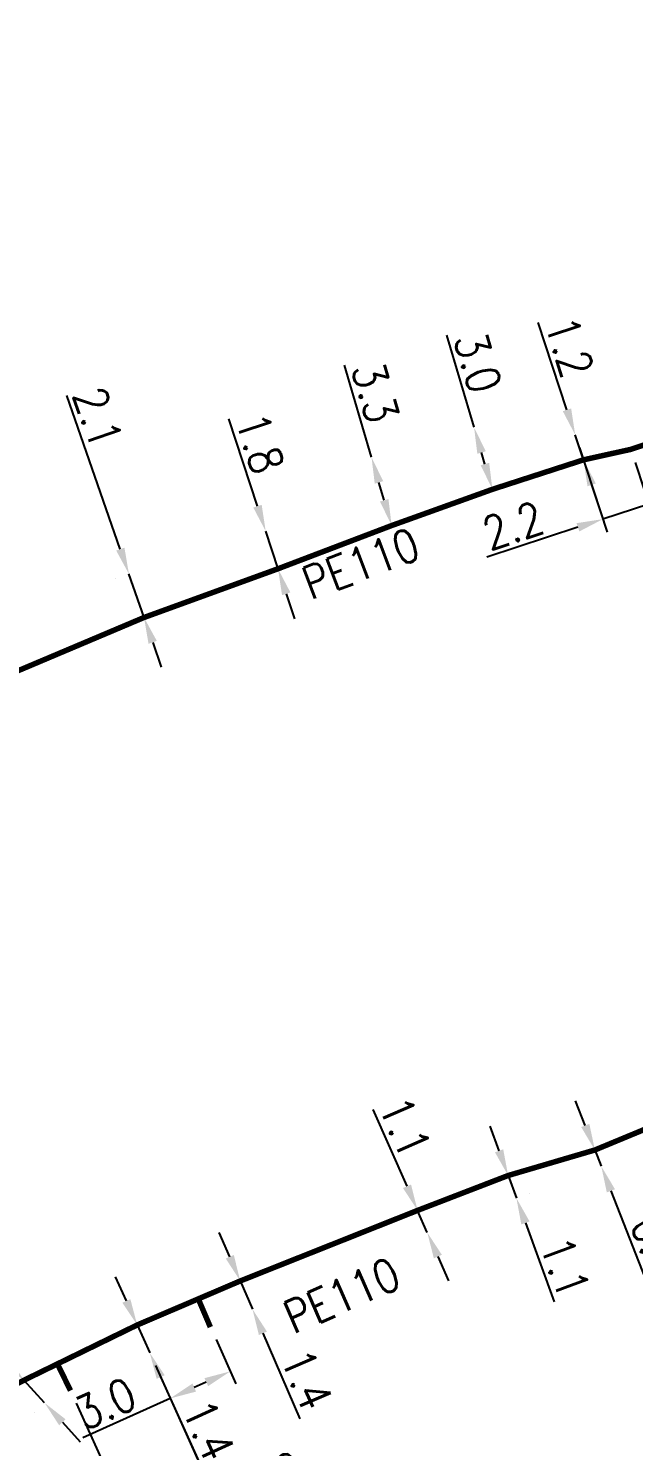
# Model space of a CAD drawing. Header units: millimetres. Extents: x 149999 to 151007, y 125999 to 127005.
# Drawn here: x 150491.7 to 150519.3, y 126876.9 to 126941.6 of the extents above; entities that cross this region are included whole.
import ezdxf
from ezdxf.enums import TextEntityAlignment as Align

# ---------------------------------------------------------------- set-up
doc = ezdxf.new("R2010")
doc.units = ezdxf.units.MM
doc.header["$PDMODE"] = 34
doc.linetypes.add('L_100_PE', pattern=[14, 10, -1.5, 1, -1.5])
doc.layers.get('DEFPOINTS').update_dxf_attribs({"linetype": 'CONTINUOUS'})
doc.layers.add('L_140', color=3, linetype='CONTINUOUS')
doc.layers.add('L_170', color=7, linetype='CONTINUOUS', plot=False)
doc.styles.get("Standard").update_dxf_attribs({"font": 'romans.shx', "width": 0.85})
doc.dimstyles.get("Standard").update_dxf_attribs({"dimtxt": 1.5, "dimasz": 1.2, "dimexe": 0.625, "dimexo": 0.625, "dimgap": 0.25, "dimtad": 1, "dimdec": 1, "dimzin": 0, "dimdsep": 46, "dimtxsty": 'Standard', "dimcen": -0.5, "dimadec": 0, "dimazin": 0, "dimtfac": 1, "dimtdec": 1, "dimtmove": 0, "dimatfit": 3, "dimfxl": 0, "dimtolj": 1, "dimtzin": 0, "dimarcsym": 0})

# ---------------------------------------------------------------- blocks, each defined once
blk = doc.blocks.new('*D110')
at = {"layer": 'DEFPOINTS', "color": 0, "linetype": 'Continuous', "transparency": 16777216}
for p in [(150491.488, 126879.97), (150492.432, 126878.937), (150492.432, 126878.937)]:
    blk.add_point(p, dxfattribs=at)
at = {"layer": 'L_140', "color": 0, "linetype": 'Continuous', "lineweight": -2, "transparency": 16777216}
for p, q in [((150490.678, 126880.856), (150487.81, 126883.993)), ((150491.026, 126879.549), (150491.026, 126879.549)), ((150492.432, 126878.937), (150491.488, 126879.97)), ((150491.971, 126878.515), (150491.971, 126878.515)), ((150493.242, 126878.052), (150494.052, 126877.166))]:
    blk.add_line(p, q, dxfattribs=at)
at = {"layer": 'L_140', "color": 0, "linetype": 'Continuous', "transparency": 16777216}
for points in [[(150490.826, 126880.991), (150490.53, 126880.721), (150491.488, 126879.97)], [(150493.39, 126878.187), (150493.094, 126877.917), (150492.432, 126878.937)]]:
    blk.add_solid(points, dxfattribs=at)
at = {"layer": 'L_140', "color": 0, "linetype": 'Continuous', "transparency": 16777216, "insert": (150489.577, 126883.542), "char_height": 1.5, "attachment_point": 5, "rotation": 312.43466}
blk.add_mtext('\\A1;1.4', dxfattribs=at)
blk = doc.blocks.new('*D111')
at = {"layer": 'DEFPOINTS', "color": 0, "linetype": 'Continuous', "transparency": 16777216}
for p in [(150496.651, 126882.49), (150497.226, 126881.213), (150497.226, 126881.213)]:
    blk.add_point(p, dxfattribs=at)
at = {"layer": 'L_140', "color": 0, "linetype": 'Continuous', "lineweight": -2, "transparency": 16777216}
for p, q in [((150496.158, 126883.583), (150495.664, 126884.677)), ((150496.651, 126882.49), (150497.226, 126881.213)), ((150497.719, 126880.119), (150499.622, 126875.9))]:
    blk.add_line(p, q, dxfattribs=at)
at = {"layer": 'L_140', "color": 0, "linetype": 'Continuous', "transparency": 16777216}
for points in [[(150496.34, 126883.666), (150495.975, 126883.501), (150496.651, 126882.49)], [(150497.902, 126880.201), (150497.537, 126880.037), (150497.226, 126881.213)]]:
    blk.add_solid(points, dxfattribs=at)
at = {"layer": 'L_140', "color": 0, "linetype": 'Continuous', "transparency": 16777216, "insert": (150499.906, 126877.701), "char_height": 1.5, "attachment_point": 5, "rotation": 294.26722}
blk.add_mtext('\\A1;1.4', dxfattribs=at)
blk = doc.blocks.new('*D112')
at = {"layer": 'DEFPOINTS', "color": 0, "linetype": 'Continuous', "transparency": 16777216}
for p in [(150501.347, 126884.496), (150501.903, 126883.212), (150501.903, 126883.212)]:
    blk.add_point(p, dxfattribs=at)
at = {"layer": 'L_140', "color": 0, "linetype": 'Continuous', "lineweight": -2, "transparency": 16777216}
for p, q in [((150500.87, 126885.598), (150500.393, 126886.699)), ((150501.347, 126884.496), (150501.903, 126883.212)), ((150502.38, 126882.11), (150504.068, 126878.21))]:
    blk.add_line(p, q, dxfattribs=at)
at = {"layer": 'L_140', "color": 0, "linetype": 'Continuous', "transparency": 16777216}
for points in [[(150501.054, 126885.677), (150500.687, 126885.518), (150501.347, 126884.496)], [(150502.563, 126882.19), (150502.196, 126882.031), (150501.903, 126883.212)]]:
    blk.add_solid(points, dxfattribs=at)
at = {"layer": 'L_140', "color": 0, "linetype": 'Continuous', "transparency": 16777216, "insert": (150504.38, 126880.007), "char_height": 1.5, "attachment_point": 5, "rotation": 293.41}
blk.add_mtext('\\A1;1.4', dxfattribs=at)
blk = doc.blocks.new('*D113')
at = {"layer": 'DEFPOINTS', "color": 0, "linetype": 'Continuous', "transparency": 16777216}
for p in [(150509.428, 126887.713), (150509.87, 126886.706), (150509.87, 126886.706)]:
    blk.add_point(p, dxfattribs=at)
at = {"layer": 'L_140', "color": 0, "linetype": 'Continuous', "lineweight": -2, "transparency": 16777216}
for p, q in [((150508.946, 126888.812), (150507.409, 126892.315)), ((150509.87, 126886.706), (150509.428, 126887.713)), ((150510.352, 126885.607), (150510.834, 126884.508))]:
    blk.add_line(p, q, dxfattribs=at)
at = {"layer": 'L_140', "color": 0, "linetype": 'Continuous', "transparency": 16777216}
for points in [[(150509.129, 126888.893), (150508.763, 126888.732), (150509.428, 126887.713)], [(150510.535, 126885.687), (150510.169, 126885.527), (150509.87, 126886.706)]]:
    blk.add_solid(points, dxfattribs=at)
at = {"layer": 'L_140', "color": 0, "linetype": 'Continuous', "transparency": 16777216, "insert": (150508.852, 126891.515), "char_height": 1.5, "attachment_point": 5, "rotation": 293.68306}
blk.add_mtext('\\A1;1.1', dxfattribs=at)
blk = doc.blocks.new('*D114')
at = {"layer": 'DEFPOINTS', "color": 0, "linetype": 'Continuous', "transparency": 16777216}
for p in [(150513.554, 126889.303), (150513.932, 126888.27), (150513.932, 126888.27)]:
    blk.add_point(p, dxfattribs=at)
at = {"layer": 'L_140', "color": 0, "linetype": 'Continuous', "lineweight": -2, "transparency": 16777216}
for p, q in [((150513.143, 126890.43), (150512.731, 126891.558)), ((150513.554, 126889.303), (150513.932, 126888.27)), ((150514.141, 126889.517), (150514.141, 126889.517)), ((150514.519, 126888.484), (150514.519, 126888.484)), ((150514.343, 126887.143), (150515.655, 126883.55))]:
    blk.add_line(p, q, dxfattribs=at)
at = {"layer": 'L_140', "color": 0, "linetype": 'Continuous', "transparency": 16777216}
for points in [[(150513.331, 126890.499), (150512.955, 126890.362), (150513.554, 126889.303)], [(150514.531, 126887.211), (150514.155, 126887.074), (150513.932, 126888.27)]]:
    blk.add_solid(points, dxfattribs=at)
at = {"layer": 'L_140', "color": 0, "linetype": 'Continuous', "transparency": 16777216, "insert": (150516.144, 126885.125), "char_height": 1.5, "attachment_point": 5, "rotation": 290.0559}
blk.add_mtext('\\A1;1.1', dxfattribs=at)
blk = doc.blocks.new('*D115')
at = {"layer": 'DEFPOINTS', "color": 0, "linetype": 'Continuous', "transparency": 16777216}
for p in [(150517.508, 126890.467), (150517.8, 126889.722), (150517.8, 126889.722)]:
    blk.add_point(p, dxfattribs=at)
at = {"layer": 'L_140', "color": 0, "linetype": 'Continuous', "lineweight": -2, "transparency": 16777216}
for p, q in [((150517.07, 126891.584), (150516.632, 126892.702)), ((150517.508, 126890.467), (150517.8, 126889.722)), ((150518.238, 126888.605), (150519.943, 126884.256))]:
    blk.add_line(p, q, dxfattribs=at)
at = {"layer": 'L_140', "color": 0, "linetype": 'Continuous', "transparency": 16777216}
for points in [[(150517.256, 126891.657), (150516.884, 126891.511), (150517.508, 126890.467)], [(150518.424, 126888.678), (150518.052, 126888.532), (150517.8, 126889.722)]]:
    blk.add_solid(points, dxfattribs=at)
at = {"layer": 'L_140', "color": 0, "linetype": 'Continuous', "transparency": 16777216, "insert": (150520.295, 126886.097), "char_height": 1.5, "attachment_point": 5, "rotation": 291.40852}
blk.add_mtext('\\A1;0.8', dxfattribs=at)
blk = doc.blocks.new('*D122')
at = {"layer": 'DEFPOINTS', "color": 0, "linetype": 'Continuous', "transparency": 16777216}
for p in [(150516.611, 126923.067), (150516.611, 126923.067), (150516.986, 126921.927)]:
    blk.add_point(p, dxfattribs=at)
at = {"layer": 'L_140', "color": 0, "linetype": 'Continuous', "lineweight": -2, "transparency": 16777216}
for p, q in [((150516.236, 126924.207), (150514.927, 126928.187)), ((150516.986, 126921.927), (150516.611, 126923.067)), ((150517.361, 126920.787), (150517.736, 126919.647))]:
    blk.add_line(p, q, dxfattribs=at)
at = {"layer": 'L_140', "color": 0, "linetype": 'Continuous', "transparency": 16777216}
for points in [[(150516.426, 126924.27), (150516.046, 126924.145), (150516.611, 126923.067)], [(150517.551, 126920.85), (150517.171, 126920.725), (150516.986, 126921.927)]]:
    blk.add_solid(points, dxfattribs=at)
at = {"layer": 'L_140', "color": 0, "linetype": 'Continuous', "transparency": 16777216, "insert": (150516.344, 126927.079), "char_height": 1.5, "attachment_point": 5, "rotation": 288.20634}
blk.add_mtext('\\A1;1.2', dxfattribs=at)
blk = doc.blocks.new('*D123')
at = {"layer": 'DEFPOINTS', "color": 0, "linetype": 'Continuous', "transparency": 16777216}
for p in [(150516.611, 126923.067), (150519.145, 126922.405), (150517.875, 126919.226)]:
    blk.add_point(p, dxfattribs=at)
at = {"layer": 'L_140', "color": 0, "linetype": 'Continuous', "lineweight": -2, "transparency": 16777216}
for p, q in [((150516.806, 126922.474), (150518.07, 126918.632)), ((150519.341, 126921.811), (150520.16, 126919.319)), ((150521.105, 126920.288), (150522.245, 126920.663)), ((150519.965, 126919.913), (150517.875, 126919.226)), ((150516.735, 126918.851), (150512.582, 126917.485))]:
    blk.add_line(p, q, dxfattribs=at)
at = {"layer": 'L_140', "color": 0, "linetype": 'Continuous', "transparency": 16777216}
for points in [[(150521.042, 126920.478), (150521.167, 126920.098), (150519.965, 126919.913)], [(150516.672, 126919.041), (150516.797, 126918.661), (150517.875, 126919.226)]]:
    blk.add_solid(points, dxfattribs=at)
at = {"layer": 'L_140', "color": 0, "linetype": 'Continuous', "transparency": 16777216, "insert": (150513.776, 126918.93), "char_height": 1.5, "attachment_point": 5, "rotation": 18.20634}
blk.add_mtext('\\A1;2.2', dxfattribs=at)
blk = doc.blocks.new('*D124')
at = {"layer": 'DEFPOINTS', "color": 0, "linetype": 'Continuous', "transparency": 16777216}
for p in [(150512.002, 126923.412), (150512.002, 126923.412), (150512.838, 126920.583)]:
    blk.add_point(p, dxfattribs=at)
at = {"layer": 'L_140', "color": 0, "linetype": 'Continuous', "lineweight": -2, "transparency": 16777216}
for p, q in [((150512.002, 126923.412), (150510.764, 126927.604)), ((150512.498, 126921.734), (150512.342, 126922.261)), ((150513.438, 126920.76), (150513.438, 126920.76))]:
    blk.add_line(p, q, dxfattribs=at)
at = {"layer": 'L_140', "color": 0, "linetype": 'Continuous', "transparency": 16777216}
for points in [[(150512.534, 126922.318), (150512.151, 126922.205), (150512.002, 126923.412)], [(150512.69, 126921.791), (150512.306, 126921.677), (150512.838, 126920.583)]]:
    blk.add_solid(points, dxfattribs=at)
at = {"layer": 'L_140', "color": 0, "linetype": 'Continuous', "transparency": 16777216, "insert": (150512.172, 126926.367), "char_height": 1.5, "attachment_point": 5, "rotation": 286.46065}
blk.add_mtext('\\A1;3.0', dxfattribs=at)
blk = doc.blocks.new('*D125')
at = {"layer": 'DEFPOINTS', "color": 0, "linetype": 'Continuous', "transparency": 16777216}
for p in [(150507.329, 126922.05), (150507.329, 126922.05), (150508.246, 126918.932)]:
    blk.add_point(p, dxfattribs=at)
at = {"layer": 'L_140', "color": 0, "linetype": 'Continuous', "lineweight": -2, "transparency": 16777216}
for p, q in [((150507.329, 126922.05), (150506.096, 126926.244)), ((150507.908, 126920.083), (150507.668, 126920.899))]:
    blk.add_line(p, q, dxfattribs=at)
at = {"layer": 'L_140', "color": 0, "linetype": 'Continuous', "transparency": 16777216}
for points in [[(150507.86, 126920.955), (150507.476, 126920.842), (150507.329, 126922.05)], [(150508.1, 126920.14), (150507.716, 126920.027), (150508.246, 126918.932)]]:
    blk.add_solid(points, dxfattribs=at)
at = {"layer": 'L_140', "color": 0, "linetype": 'Continuous', "transparency": 16777216, "insert": (150507.502, 126925.005), "char_height": 1.5, "attachment_point": 5, "rotation": 286.39159}
blk.add_mtext('\\A1;3.3', dxfattribs=at)
blk = doc.blocks.new('*D126')
at = {"layer": 'DEFPOINTS', "color": 0, "linetype": 'Continuous', "transparency": 16777216}
for p in [(150502.507, 126918.673), (150502.507, 126918.673), (150503.068, 126916.962)]:
    blk.add_point(p, dxfattribs=at)
at = {"layer": 'L_140', "color": 0, "linetype": 'Continuous', "lineweight": -2, "transparency": 16777216}
for p, q in [((150502.134, 126919.813), (150500.829, 126923.794)), ((150503.068, 126916.962), (150502.507, 126918.673)), ((150503.662, 126917.157), (150503.662, 126917.157)), ((150503.441, 126915.822), (150503.815, 126914.682))]:
    blk.add_line(p, q, dxfattribs=at)
at = {"layer": 'L_140', "color": 0, "linetype": 'Continuous', "transparency": 16777216}
for points in [[(150502.324, 126919.875), (150501.943, 126919.751), (150502.507, 126918.673)], [(150503.631, 126915.884), (150503.251, 126915.76), (150503.068, 126916.962)]]:
    blk.add_solid(points, dxfattribs=at)
at = {"layer": 'L_140', "color": 0, "linetype": 'Continuous', "transparency": 16777216, "insert": (150502.245, 126922.685), "char_height": 1.5, "attachment_point": 5, "rotation": 288.14367}
blk.add_mtext('\\A1;1.8', dxfattribs=at)
blk = doc.blocks.new('*D127')
at = {"layer": 'DEFPOINTS', "color": 0, "linetype": 'Continuous', "transparency": 16777216}
for p in [(150496.274, 126916.725), (150496.274, 126916.725), (150496.962, 126914.741)]:
    blk.add_point(p, dxfattribs=at)
at = {"layer": 'L_140', "color": 0, "linetype": 'Continuous', "lineweight": -2, "transparency": 16777216}
for p, q in [((150495.881, 126917.859), (150493.451, 126924.86)), ((150495.684, 126916.52), (150495.684, 126916.52)), ((150496.962, 126914.741), (150496.274, 126916.725)), ((150496.372, 126914.536), (150496.372, 126914.536)), ((150497.356, 126913.607), (150497.749, 126912.474))]:
    blk.add_line(p, q, dxfattribs=at)
at = {"layer": 'L_140', "color": 0, "linetype": 'Continuous', "transparency": 16777216}
for points in [[(150496.07, 126917.924), (150495.692, 126917.793), (150496.274, 126916.725)], [(150497.545, 126913.673), (150497.167, 126913.542), (150496.962, 126914.741)]]:
    blk.add_solid(points, dxfattribs=at)
at = {"layer": 'L_140', "color": 0, "linetype": 'Continuous', "transparency": 16777216, "insert": (150494.856, 126923.861), "char_height": 1.5, "attachment_point": 5, "rotation": 289.13616}
blk.add_mtext('\\A1;2.1', dxfattribs=at)
blk = doc.blocks.new('*D725')
at = {"layer": 'DEFPOINTS', "color": 0, "linetype": 'Continuous', "transparency": 16777216}
for p in [(150499.985, 126882.392), (150497.226, 126881.213), (150498.159, 126879.143)]:
    blk.add_point(p, dxfattribs=at)
at = {"layer": 'L_170', "color": 0, "linetype": 'Continuous', "lineweight": -2, "transparency": 16777216}
for p, q in [((150500.242, 126881.822), (150501.151, 126879.806)), ((150497.483, 126880.643), (150498.416, 126878.573)), ((150499.8, 126879.883), (150499.253, 126879.636)), ((150498.159, 126879.143), (150494.168, 126877.344))]:
    blk.add_line(p, q, dxfattribs=at)
at = {"layer": 'L_170', "color": 0, "linetype": 'Continuous', "transparency": 16777216}
for points in [[(150499.718, 126880.065), (150499.883, 126879.701), (150500.894, 126880.376)], [(150499.171, 126879.819), (150499.336, 126879.454), (150498.159, 126879.143)]]:
    blk.add_solid(points, dxfattribs=at)
at = {"layer": 'L_170', "color": 0, "linetype": 'Continuous', "transparency": 16777216, "insert": (150495.203, 126878.907), "char_height": 1.5, "attachment_point": 5, "rotation": 24.26722}
blk.add_mtext('\\A1;3.0', dxfattribs=at)
blk = doc.blocks.new('*D726')
at = {"layer": 'DEFPOINTS', "color": 0, "linetype": 'Continuous', "transparency": 16777216}
for p in [(150497.226, 126881.213), (150493.612, 126879.497), (150500.707, 126873.492)]:
    blk.add_point(p, dxfattribs=at)
at = {"layer": 'L_170', "color": 0, "linetype": 'Continuous', "lineweight": -2, "transparency": 16777216}
for p, q in [((150497.483, 126880.643), (150500.964, 126872.922)), ((150493.869, 126878.928), (150497.317, 126871.278)), ((150500.707, 126873.492), (150504.692, 126875.288)), ((150498.155, 126872.341), (150499.613, 126872.999))]:
    blk.add_line(p, q, dxfattribs=at)
at = {"layer": 'L_170', "color": 0, "linetype": 'Continuous', "transparency": 16777216}
for points in [[(150499.531, 126873.181), (150499.695, 126872.816), (150500.707, 126873.492)], [(150498.072, 126872.523), (150498.237, 126872.159), (150497.061, 126871.848)]]:
    blk.add_solid(points, dxfattribs=at)
at = {"layer": 'L_170', "color": 0, "linetype": 'Continuous', "transparency": 16777216, "insert": (150502.836, 126875.548), "char_height": 1.5, "attachment_point": 5, "rotation": 24.26722}
blk.add_mtext('\\A1;4.0', dxfattribs=at)

msp = doc.modelspace()

# ---------------------------------------------------------------- linework, layer by layer
at = {"layer": 'L_140', "linetype": 'L_100_PE', "flags": 128}
for points in [[(150716.892, 127000, 0.25, 0.25, 0), (150712.114, 126996.999, 0.25, 0.25, 0), (150702.24, 126990.929, 0.25, 0.25, 0), (150694.714, 126986.377, 0.25, 0.25, 0), (150686.949, 126981.495, 0.25, 0.25, 0), (150679.139, 126976.579, 0.25, 0.25, 0), (150668.404, 126970.089, 0.25, 0.25, 0), (150660.885, 126965.439, 0.25, 0.25, 0), (150655.594, 126962.315, 0.25, 0.25, 0), (150649.018, 126958.481, 0.25, 0.25, 0), (150642.543, 126954.545, 0.25, 0.25, 0), (150635.392, 126950.069, 0.25, 0.25, 0), (150632.058, 126947.919, 0.25, 0.25, 0), (150627.434, 126945.139, 0.25, 0.25, 0), (150626.707, 126944.691, 0.25, 0.25, 0), (150620.811, 126941.134, 0.25, 0.25, 0), (150616.345, 126938.264, 0.25, 0.25, 0), (150607.6, 126932.77, 0.25, 0.25, 0), (150605.972, 126931.789, 0.25, 0.25, 0), (150589.937, 126922.125, 0.25, 0.25, 0), (150585.339, 126919.708, 0.25, 0.25, 0), (150581.777, 126917.75, 0.25, 0.25, 0), (150580.486, 126917.2, 0.25, 0.25, 0), (150565.389, 126910.769, 0.25, 0.25, 0), (150563.145, 126909.813, 0.25, 0.25, 0), (150553.8, 126905.745, 0.25, 0.25, 0), (150550.451, 126903.819, 0.25, 0.25, 0), (150549.784, 126903.436, 0.25, 0.25, 0), (150544.971, 126901.777, 0.25, 0.25, 0), (150538.143, 126899.153, 0.25, 0.25, 0), (150538.143, 126899.153, 0.25, 0.25, 0), (150535.775, 126898.308, 0.25, 0.25, 0), (150533.343, 126897.5, 0.25, 0.25, 0), (150529.59, 126896.198, 0.25, 0.25, 0), (150522.276, 126892.444, 0.25, 0.25, 0), (150517.508, 126890.467, 0.25, 0.25, 0), (150513.554, 126889.303, 0.25, 0.25, 0), (150509.428, 126887.713, 0.25, 0.25, 0), (150501.347, 126884.496, 0.25, 0.25, 0), (150496.651, 126882.49, 0.25, 0.25, 0), (150491.488, 126879.97, 0.25, 0.25, 0), (150487.837, 126878.129, 0.25, 0.25, 0), (150473.362, 126872.549, 0.25, 0.25, 0), (150461.475, 126866.34, 0.25, 0.25, 0), (150454.625, 126862.821, 0.25, 0.25, 0), (150448.775, 126860.803, 0.25, 0.25, 0), (150428.203, 126853.065, 0.25, 0.25, 0), (150417.267, 126849.597, 0.25, 0.25, 0), (150407.629, 126846.885, 0.25, 0.25, 0), (150392.354, 126841.086, 0.25, 0.25, 0), (150387.647, 126838.645, 0.25, 0.25, 0), (150377.427, 126833.158, 0.25, 0.25, 0), (150377.427, 126833.158, 0.25, 0.25, 0), (150375.054, 126831.558, 0.25, 0.25, 0), (150373.419, 126830.477, 0.25, 0.25, 0), (150370.88, 126828.781, 0.25, 0.25, 0), (150370.88, 126828.781, 0.25, 0.25, 0), (150344.378, 126810.47, 0.25, 0.25, 0), (150315.959, 126791.812, 0.25, 0.25, 0), (150307.905, 126786.113, 0.25, 0.25, 0), (150287.585, 126771.572, 0.25, 0.25, 0), (150287.585, 126771.572, 0.25, 0.25, 0.149463), (150282.71, 126764.078, 0.25, 0.25, 0), (150281.788, 126760.841, 0.25, 0.25, 0), (150281.513, 126759.874, 0, 0, 0)], [(150543.09, 126931.469, 0.25, 0.25, 0), (150532.766, 126927.023, 0.25, 0.25, 0), (150527.987, 126925.428, 0.25, 0.25, 0), (150527.987, 126925.428, 0.25, 0.25, 0), (150525.791, 126924.681, 0.25, 0.25, 0), (150522.15, 126923.42, 0.25, 0.25, 0), (150519.145, 126922.405, 0.25, 0.25, 0), (150519.145, 126922.405, 0.25, 0.25, 0), (150516.986, 126921.927, 0.25, 0.25, 0), (150512.838, 126920.583, 0.25, 0.25, 0), (150508.246, 126918.932, 0.25, 0.25, 0), (150503.068, 126916.962, 0.25, 0.25, 0), (150496.962, 126914.741, 0.25, 0.25, 0), (150487.915, 126910.915, 0.25, 0.25, 0), (150484.095, 126909.472, 0.25, 0.25, 0), (150477.319, 126906.655, 0.25, 0.25, 0), (150475.628, 126906.035, 0.25, 0.25, 0), (150471.31, 126904.292, 0.25, 0.25, 0), (150459.819, 126899.541, 0.25, 0.25, 0), (150455.785, 126897.709, 0.25, 0.25, 0), (150447.947, 126893.952, 0.25, 0.25, 0), (150444.985, 126892.748, 0.25, 0.25, 0), (150436.504, 126889.342, 0.25, 0.25, 0), (150432.976, 126887.874, 0.25, 0.25, 0), (150429.567, 126886.282, 0.25, 0.25, 0), (150425.413, 126884.527, 0.25, 0.25, 0), (150422.104, 126882.421, 0.25, 0.25, 0), (150416.17, 126878.976, 0.25, 0.25, 0), (150410.993, 126875.955, 0.25, 0.25, 0), (150407.665, 126871.133, 0.25, 0.25, 0), (150404.273, 126866.006, 0.25, 0.25, 0), (150403.131, 126864.36, 0.25, 0.25, 0), (150403.131, 126864.36, 0.25, 0.25, 0), (150401.781, 126862.426, 0.25, 0.25, 0), (150401.297, 126861.732, 0.25, 0.25, 0), (150400.566, 126862.257, 0.25, 0.25, 0), (150399.155, 126860.232, 0.25, 0.25, 0), (150397.938, 126858.485, 0, 0, 0)]]:
    msp.add_lwpolyline(points, format="xyseb", dxfattribs=at)
at = {"layer": 'L_170', "linetype": 'Continuous', "const_width": 0.25, "flags": 128}
for points in [[(150499.985, 126882.392), (150499.435, 126883.679)], [(150493.612, 126879.497), (150493.017, 126880.717)]]:
    msp.add_lwpolyline(points, dxfattribs=at)

# ---------------------------------------------------------------- texts
at = {"layer": 'L_140', "linetype": 'Continuous', "width": 0.85}
for rotation, p in [(20.79562, (150506.839, 126917.198)), (23.68306, (150505.975, 126883.836))]:
    msp.add_text('PE110', height=1.5, rotation=rotation, dxfattribs=at).set_placement(p, align=Align.MIDDLE)

# ---------------------------------------------------------------- dimensions: what is measured, and where the dimension line sits
at = {"layer": 'L_140', "linetype": 'Continuous'}
for base, p1, p2, angle, picture, middle in [((150516.611, 126923.067), (150516.986, 126921.927), (150516.611, 126923.067), 288.20634, '*D122', (150515.394, 126926.767)), ((150512.002, 126923.412), (150512.838, 126920.583), (150512.002, 126923.412), 286.46065, '*D124', (150511.213, 126926.084)), ((150507.3292, 126922.0501), (150508.2463, 126918.9322), (150507.3292, 126922.0501), 286.39159, '*D125', (150506.5431, 126924.7226)), ((150496.274, 126916.725), (150496.962, 126914.741), (150496.274, 126916.725), 289.13616, '*D127', (150493.912, 126923.534)), ((150502.507, 126918.673), (150503.068, 126916.962), (150502.507, 126918.673), 288.14367, '*D126', (150501.294, 126922.374)), ((150517.875, 126919.226), (150519.145, 126922.405), (150516.611, 126923.067), 18.20634, '*D123', (150514.088, 126917.98)), ((150509.87, 126886.706), (150509.428, 126887.713), (150509.87, 126886.706), 113.68306, '*D113', (150507.937, 126891.113)), ((150517.8, 126889.722), (150517.508, 126890.467), (150517.8, 126889.722), 111.40852, '*D115', (150519.364, 126885.732)), ((150513.932, 126888.27), (150513.554, 126889.303), (150513.932, 126888.27), 110.0559, '*D114', (150515.205, 126884.782)), ((150501.903, 126883.212), (150501.347, 126884.496), (150501.903, 126883.212), 113.41, '*D112', (150503.462, 126879.61)), ((150492.432, 126878.937), (150491.488, 126879.97), (150492.432, 126878.937), 132.43466, '*D110', (150488.839, 126882.867)), ((150497.226, 126881.213), (150496.651, 126882.49), (150497.226, 126881.213), 114.26722, '*D111', (150498.995, 126877.29))]:
    dim = msp.add_linear_dim(base=base, p1=p1, p2=p2, angle=angle, dimstyle='Standard', dxfattribs=at)
    dim.commit()
    dim.dimension.update_dxf_attribs({"geometry": picture, "text_midpoint": middle, "dimtype": 160})
at = {"layer": 'L_170', "linetype": 'Continuous'}
for base, p1, angle, picture, middle in [((150498.159, 126879.143), (150499.985, 126882.392), 24.26722, '*D725', (150495.614, 126877.995)), ((150500.707, 126873.492), (150493.612, 126879.497), 204.26722, '*D726', (150503.247, 126874.637))]:
    dim = msp.add_linear_dim(base=base, p1=p1, p2=(150497.226, 126881.213), angle=angle, dimstyle='Standard', dxfattribs=at)
    dim.commit()
    dim.dimension.update_dxf_attribs({"geometry": picture, "text_midpoint": middle, "dimtype": 160})

doc.saveas('drawing.dxf')
